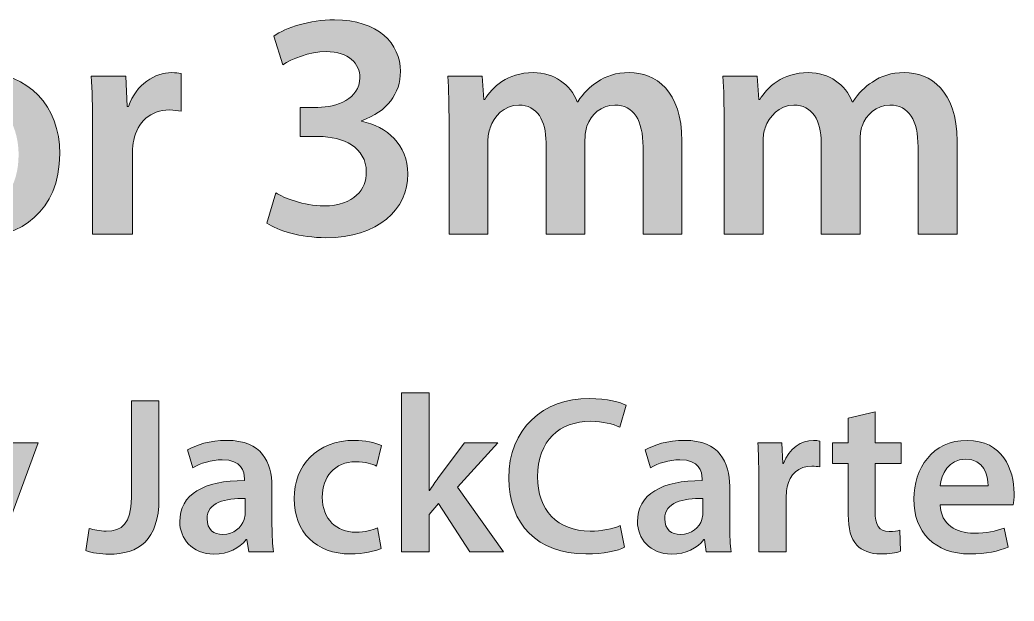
# Model space of a CAD drawing. Header units: inches. Extents: x 589 to 2016, y -1839 to -951.
# Drawn here: x 846.46 to 873.16, y -1597.12 to -1581.5 of the extents above; entities that cross this region are included whole.
import ezdxf

# ---------------------------------------------------------------- set-up
doc = ezdxf.new("R2010")
doc.units = ezdxf.units.IN
doc.header["$MEASUREMENT"] = 0
doc.layers.add('Layer 1', color=7, linetype='Continuous')

# ---------------------------------------------------------------- blocks, each defined once
blk = doc.blocks.new('block 276')
at = {"layer": 'Layer 1', "true_color": 0x010101}
h = blk.add_hatch(color=18, dxfattribs=at)
h.dxf.hatch_style = 2
edge = h.paths.add_edge_path()
edge.add_spline(control_points=[(853.333, -1586.15), (853.551, -1586.28), (854.082, -1586.498), (854.622, -1586.498), (855.441, -1586.498), (855.772, -1586.036), (855.763, -1585.592), (855.763, -1584.922), (855.136, -1584.634), (854.482, -1584.634), (854.482, -1584.634), (853.986, -1584.634), (853.986, -1584.634), (853.986, -1584.634), (853.986, -1583.85), (853.986, -1583.85), (853.986, -1583.85), (854.464, -1583.85), (854.464, -1583.85), (854.961, -1583.85), (855.589, -1583.622), (855.589, -1583.057), (855.589, -1582.674), (855.301, -1582.352), (854.683, -1582.352), (854.221, -1582.352), (853.76, -1582.55), (853.525, -1582.709), (853.525, -1582.709), (853.282, -1581.933), (853.282, -1581.933), (853.604, -1581.707), (854.23, -1581.499), (854.91, -1581.499), (856.078, -1581.499), (856.679, -1582.144), (856.679, -1582.884), (856.679, -1583.476), (856.331, -1583.965), (855.633, -1584.208), (855.633, -1584.208), (855.633, -1584.225), (855.633, -1584.225), (856.321, -1584.349), (856.878, -1584.87), (856.878, -1585.637), (856.878, -1586.596), (856.077, -1587.353), (854.674, -1587.353), (853.986, -1587.353), (853.394, -1587.161), (853.09, -1586.961), (853.09, -1586.961), (853.333, -1586.15), (853.333, -1586.15)], knot_values=[0, 0, 0, 0, 1, 1, 1, 2, 2, 2, 3, 3, 3, 4, 4, 4, 5, 5, 5, 6, 6, 6, 7, 7, 7, 8, 8, 8, 9, 9, 9, 10, 10, 10, 11, 11, 11, 12, 12, 12, 13, 13, 13, 14, 14, 14, 15, 15, 15, 16, 16, 16, 17, 17, 17, 18, 18, 18, 18], degree=3, periodic=1)
h = blk.add_hatch(color=18, dxfattribs=at)
h.dxf.hatch_style = 2
edge = h.paths.add_edge_path()
edge.add_spline(control_points=[(847.532, -1585.097), (847.532, -1586.656), (846.435, -1587.353), (845.354, -1587.353), (844.152, -1587.353), (843.23, -1586.525), (843.23, -1585.166), (843.23, -1583.774), (844.144, -1582.92), (845.425, -1582.92), (846.687, -1582.918), (847.532, -1583.807), (847.532, -1585.097)], knot_values=[0, 0, 0, 0, 1, 1, 1, 2, 2, 2, 3, 3, 3, 4, 4, 4, 4], degree=3, periodic=1)
edge = h.paths.add_edge_path()
edge.add_spline(control_points=[(844.335, -1585.14), (844.335, -1585.958), (844.736, -1586.576), (845.389, -1586.576), (845.999, -1586.576), (846.426, -1585.975), (846.426, -1585.122), (846.426, -1584.46), (846.129, -1583.703), (845.397, -1583.703), (844.641, -1583.702), (844.335, -1584.435), (844.335, -1585.14)], knot_values=[0, 0, 0, 0, 1, 1, 1, 2, 2, 2, 3, 3, 3, 4, 4, 4, 4], degree=3, periodic=1)
h = blk.add_hatch(color=18, dxfattribs=at)
h.dxf.hatch_style = 2
edge = h.paths.add_edge_path()
edge.add_spline(control_points=[(848.411, -1584.381), (848.411, -1583.807), (848.404, -1583.397), (848.376, -1583.014), (848.376, -1583.014), (849.309, -1583.014), (849.309, -1583.014), (849.309, -1583.014), (849.345, -1583.824), (849.345, -1583.824), (849.345, -1583.824), (849.379, -1583.824), (849.379, -1583.824), (849.588, -1583.223), (850.085, -1582.918), (850.538, -1582.918), (850.642, -1582.918), (850.703, -1582.927), (850.79, -1582.944), (850.79, -1582.944), (850.79, -1583.955), (850.79, -1583.955), (850.703, -1583.937), (850.608, -1583.92), (850.477, -1583.92), (849.963, -1583.92), (849.615, -1584.25), (849.519, -1584.73), (849.502, -1584.825), (849.483, -1584.939), (849.483, -1585.061), (849.483, -1585.061), (849.483, -1587.257), (849.483, -1587.257), (849.483, -1587.257), (848.412, -1587.257), (848.412, -1587.257), (848.412, -1587.257), (848.411, -1584.381), (848.411, -1584.381), (848.411, -1584.381), (848.411, -1584.381), (848.411, -1584.381)], knot_values=[0, 0, 0, 0, 1, 1, 1, 2, 2, 2, 3, 3, 3, 4, 4, 4, 5, 5, 5, 6, 6, 6, 7, 7, 7, 8, 8, 8, 9, 9, 9, 10, 10, 10, 11, 11, 11, 12, 12, 12, 13, 13, 13, 14, 14, 14, 14], degree=3, periodic=1)
h = blk.add_hatch(color=18, dxfattribs=at)
h.dxf.hatch_style = 2
edge = h.paths.add_edge_path()
edge.add_spline(control_points=[(857.984, -1584.277), (857.984, -1583.789), (857.976, -1583.38), (857.949, -1583.014), (857.949, -1583.014), (858.872, -1583.014), (858.872, -1583.014), (858.872, -1583.014), (858.915, -1583.641), (858.915, -1583.641), (858.915, -1583.641), (858.942, -1583.641), (858.942, -1583.641), (859.151, -1583.31), (859.534, -1582.917), (860.248, -1582.917), (860.805, -1582.917), (861.241, -1583.232), (861.424, -1583.702), (861.424, -1583.702), (861.442, -1583.702), (861.442, -1583.702), (861.59, -1583.467), (861.764, -1583.293), (861.964, -1583.171), (862.2, -1583.004), (862.47, -1582.917), (862.818, -1582.917), (863.523, -1582.917), (864.237, -1583.396), (864.237, -1584.755), (864.237, -1584.755), (864.237, -1587.256), (864.237, -1587.256), (864.237, -1587.256), (863.192, -1587.256), (863.192, -1587.256), (863.192, -1587.256), (863.192, -1584.911), (863.192, -1584.911), (863.192, -1584.206), (862.948, -1583.788), (862.434, -1583.788), (862.069, -1583.788), (861.799, -1584.048), (861.685, -1584.353), (861.659, -1584.458), (861.634, -1584.589), (861.634, -1584.711), (861.634, -1584.711), (861.634, -1587.255), (861.634, -1587.255), (861.634, -1587.255), (860.588, -1587.255), (860.588, -1587.255), (860.588, -1587.255), (860.588, -1584.798), (860.588, -1584.798), (860.588, -1584.205), (860.353, -1583.789), (859.856, -1583.789), (859.456, -1583.789), (859.185, -1584.102), (859.09, -1584.398), (859.046, -1584.503), (859.029, -1584.626), (859.029, -1584.747), (859.029, -1584.747), (859.029, -1587.255), (859.029, -1587.255), (859.029, -1587.255), (857.983, -1587.255), (857.983, -1587.255), (857.983, -1587.255), (857.983, -1584.277), (857.983, -1584.277), (857.983, -1584.277), (857.984, -1584.277), (857.984, -1584.277), (857.984, -1584.277), (857.984, -1584.277), (857.984, -1584.277)], knot_values=[0, 0, 0, 0, 1, 1, 1, 2, 2, 2, 3, 3, 3, 4, 4, 4, 5, 5, 5, 6, 6, 6, 7, 7, 7, 8, 8, 8, 9, 9, 9, 10, 10, 10, 11, 11, 11, 12, 12, 12, 13, 13, 13, 14, 14, 14, 15, 15, 15, 16, 16, 16, 17, 17, 17, 18, 18, 18, 19, 19, 19, 20, 20, 20, 21, 21, 21, 22, 22, 22, 23, 23, 23, 24, 24, 24, 25, 25, 25, 26, 26, 26, 27, 27, 27, 27], degree=3, periodic=1)
h = blk.add_hatch(color=18, dxfattribs=at)
h.dxf.hatch_style = 2
edge = h.paths.add_edge_path()
edge.add_spline(control_points=[(865.37, -1584.277), (865.37, -1583.789), (865.361, -1583.38), (865.336, -1583.014), (865.336, -1583.014), (866.259, -1583.014), (866.259, -1583.014), (866.259, -1583.014), (866.303, -1583.641), (866.303, -1583.641), (866.303, -1583.641), (866.327, -1583.641), (866.327, -1583.641), (866.537, -1583.31), (866.921, -1582.917), (867.635, -1582.917), (868.192, -1582.917), (868.628, -1583.232), (868.81, -1583.702), (868.81, -1583.702), (868.828, -1583.702), (868.828, -1583.702), (868.976, -1583.467), (869.15, -1583.293), (869.351, -1583.171), (869.586, -1583.004), (869.855, -1582.917), (870.204, -1582.917), (870.909, -1582.917), (871.623, -1583.396), (871.623, -1584.755), (871.623, -1584.755), (871.623, -1587.256), (871.623, -1587.256), (871.623, -1587.256), (870.577, -1587.256), (870.577, -1587.256), (870.577, -1587.256), (870.577, -1584.911), (870.577, -1584.911), (870.577, -1584.206), (870.335, -1583.788), (869.82, -1583.788), (869.455, -1583.788), (869.185, -1584.048), (869.072, -1584.353), (869.045, -1584.458), (869.019, -1584.589), (869.019, -1584.711), (869.019, -1584.711), (869.019, -1587.255), (869.019, -1587.255), (869.019, -1587.255), (867.974, -1587.255), (867.974, -1587.255), (867.974, -1587.255), (867.974, -1584.798), (867.974, -1584.798), (867.974, -1584.205), (867.739, -1583.789), (867.244, -1583.789), (866.842, -1583.789), (866.573, -1584.102), (866.476, -1584.398), (866.433, -1584.503), (866.415, -1584.626), (866.415, -1584.747), (866.415, -1584.747), (866.415, -1587.255), (866.415, -1587.255), (866.415, -1587.255), (865.369, -1587.255), (865.369, -1587.255), (865.369, -1587.255), (865.37, -1584.277), (865.37, -1584.277), (865.37, -1584.277), (865.37, -1584.277), (865.37, -1584.277)], knot_values=[0, 0, 0, 0, 1, 1, 1, 2, 2, 2, 3, 3, 3, 4, 4, 4, 5, 5, 5, 6, 6, 6, 7, 7, 7, 8, 8, 8, 9, 9, 9, 10, 10, 10, 11, 11, 11, 12, 12, 12, 13, 13, 13, 14, 14, 14, 15, 15, 15, 16, 16, 16, 17, 17, 17, 18, 18, 18, 19, 19, 19, 20, 20, 20, 21, 21, 21, 22, 22, 22, 23, 23, 23, 24, 24, 24, 25, 25, 25, 26, 26, 26, 26], degree=3, periodic=1)
at = {"layer": 'Layer 1', "lineweight": 0}
for points, knots in [([(853.333, -1586.15), (853.551, -1586.28), (854.082, -1586.498), (854.622, -1586.498), (855.441, -1586.498), (855.772, -1586.036), (855.763, -1585.592), (855.763, -1584.922), (855.136, -1584.634), (854.482, -1584.634), (854.482, -1584.634), (853.986, -1584.634), (853.986, -1584.634), (853.986, -1584.634), (853.986, -1583.85), (853.986, -1583.85), (853.986, -1583.85), (854.464, -1583.85), (854.464, -1583.85), (854.961, -1583.85), (855.589, -1583.622), (855.589, -1583.057), (855.589, -1582.674), (855.301, -1582.352), (854.683, -1582.352), (854.221, -1582.352), (853.76, -1582.55), (853.525, -1582.709), (853.525, -1582.709), (853.282, -1581.933), (853.282, -1581.933), (853.604, -1581.707), (854.23, -1581.499), (854.91, -1581.499), (856.078, -1581.499), (856.679, -1582.144), (856.679, -1582.884), (856.679, -1583.476), (856.331, -1583.965), (855.633, -1584.208), (855.633, -1584.208), (855.633, -1584.225), (855.633, -1584.225), (856.321, -1584.349), (856.878, -1584.87), (856.878, -1585.637), (856.878, -1586.596), (856.077, -1587.353), (854.674, -1587.353), (853.986, -1587.353), (853.394, -1587.161), (853.09, -1586.961), (853.09, -1586.961), (853.333, -1586.15), (853.333, -1586.15)], [0, 0, 0, 0, 1, 1, 1, 2, 2, 2, 3, 3, 3, 4, 4, 4, 5, 5, 5, 6, 6, 6, 7, 7, 7, 8, 8, 8, 9, 9, 9, 10, 10, 10, 11, 11, 11, 12, 12, 12, 13, 13, 13, 14, 14, 14, 15, 15, 15, 16, 16, 16, 17, 17, 17, 18, 18, 18, 18]), ([(847.532, -1585.097), (847.532, -1586.656), (846.435, -1587.353), (845.354, -1587.353), (844.152, -1587.353), (843.23, -1586.525), (843.23, -1585.166), (843.23, -1583.774), (844.144, -1582.92), (845.425, -1582.92), (846.687, -1582.918), (847.532, -1583.807), (847.532, -1585.097)], [0, 0, 0, 0, 1, 1, 1, 2, 2, 2, 3, 3, 3, 4, 4, 4, 4]), ([(848.411, -1584.381), (848.411, -1583.807), (848.404, -1583.397), (848.376, -1583.014), (848.376, -1583.014), (849.309, -1583.014), (849.309, -1583.014), (849.309, -1583.014), (849.345, -1583.824), (849.345, -1583.824), (849.345, -1583.824), (849.379, -1583.824), (849.379, -1583.824), (849.588, -1583.223), (850.085, -1582.918), (850.538, -1582.918), (850.642, -1582.918), (850.703, -1582.927), (850.79, -1582.944), (850.79, -1582.944), (850.79, -1583.955), (850.79, -1583.955), (850.703, -1583.937), (850.608, -1583.92), (850.477, -1583.92), (849.963, -1583.92), (849.615, -1584.25), (849.519, -1584.73), (849.502, -1584.825), (849.483, -1584.939), (849.483, -1585.061), (849.483, -1585.061), (849.483, -1587.257), (849.483, -1587.257), (849.483, -1587.257), (848.412, -1587.257), (848.412, -1587.257), (848.412, -1587.257), (848.411, -1584.381), (848.411, -1584.381), (848.411, -1584.381), (848.411, -1584.381), (848.411, -1584.381)], [0, 0, 0, 0, 1, 1, 1, 2, 2, 2, 3, 3, 3, 4, 4, 4, 5, 5, 5, 6, 6, 6, 7, 7, 7, 8, 8, 8, 9, 9, 9, 10, 10, 10, 11, 11, 11, 12, 12, 12, 13, 13, 13, 14, 14, 14, 14]), ([(857.984, -1584.277), (857.984, -1583.789), (857.976, -1583.38), (857.949, -1583.014), (857.949, -1583.014), (858.872, -1583.014), (858.872, -1583.014), (858.872, -1583.014), (858.915, -1583.641), (858.915, -1583.641), (858.915, -1583.641), (858.942, -1583.641), (858.942, -1583.641), (859.151, -1583.31), (859.534, -1582.917), (860.248, -1582.917), (860.805, -1582.917), (861.241, -1583.232), (861.424, -1583.702), (861.424, -1583.702), (861.442, -1583.702), (861.442, -1583.702), (861.59, -1583.467), (861.764, -1583.293), (861.964, -1583.171), (862.2, -1583.004), (862.47, -1582.917), (862.818, -1582.917), (863.523, -1582.917), (864.237, -1583.396), (864.237, -1584.755), (864.237, -1584.755), (864.237, -1587.256), (864.237, -1587.256), (864.237, -1587.256), (863.192, -1587.256), (863.192, -1587.256), (863.192, -1587.256), (863.192, -1584.911), (863.192, -1584.911), (863.192, -1584.206), (862.948, -1583.788), (862.434, -1583.788), (862.069, -1583.788), (861.799, -1584.048), (861.685, -1584.353), (861.659, -1584.458), (861.634, -1584.589), (861.634, -1584.711), (861.634, -1584.711), (861.634, -1587.255), (861.634, -1587.255), (861.634, -1587.255), (860.588, -1587.255), (860.588, -1587.255), (860.588, -1587.255), (860.588, -1584.798), (860.588, -1584.798), (860.588, -1584.205), (860.353, -1583.789), (859.856, -1583.789), (859.456, -1583.789), (859.185, -1584.102), (859.09, -1584.398), (859.046, -1584.503), (859.029, -1584.626), (859.029, -1584.747), (859.029, -1584.747), (859.029, -1587.255), (859.029, -1587.255), (859.029, -1587.255), (857.983, -1587.255), (857.983, -1587.255), (857.983, -1587.255), (857.983, -1584.277), (857.983, -1584.277), (857.983, -1584.277), (857.984, -1584.277), (857.984, -1584.277), (857.984, -1584.277), (857.984, -1584.277), (857.984, -1584.277)], [0, 0, 0, 0, 1, 1, 1, 2, 2, 2, 3, 3, 3, 4, 4, 4, 5, 5, 5, 6, 6, 6, 7, 7, 7, 8, 8, 8, 9, 9, 9, 10, 10, 10, 11, 11, 11, 12, 12, 12, 13, 13, 13, 14, 14, 14, 15, 15, 15, 16, 16, 16, 17, 17, 17, 18, 18, 18, 19, 19, 19, 20, 20, 20, 21, 21, 21, 22, 22, 22, 23, 23, 23, 24, 24, 24, 25, 25, 25, 26, 26, 26, 27, 27, 27, 27]), ([(865.37, -1584.277), (865.37, -1583.789), (865.361, -1583.38), (865.336, -1583.014), (865.336, -1583.014), (866.259, -1583.014), (866.259, -1583.014), (866.259, -1583.014), (866.303, -1583.641), (866.303, -1583.641), (866.303, -1583.641), (866.327, -1583.641), (866.327, -1583.641), (866.537, -1583.31), (866.921, -1582.917), (867.635, -1582.917), (868.192, -1582.917), (868.628, -1583.232), (868.81, -1583.702), (868.81, -1583.702), (868.828, -1583.702), (868.828, -1583.702), (868.976, -1583.467), (869.15, -1583.293), (869.351, -1583.171), (869.586, -1583.004), (869.855, -1582.917), (870.204, -1582.917), (870.909, -1582.917), (871.623, -1583.396), (871.623, -1584.755), (871.623, -1584.755), (871.623, -1587.256), (871.623, -1587.256), (871.623, -1587.256), (870.577, -1587.256), (870.577, -1587.256), (870.577, -1587.256), (870.577, -1584.911), (870.577, -1584.911), (870.577, -1584.206), (870.335, -1583.788), (869.82, -1583.788), (869.455, -1583.788), (869.185, -1584.048), (869.072, -1584.353), (869.045, -1584.458), (869.019, -1584.589), (869.019, -1584.711), (869.019, -1584.711), (869.019, -1587.255), (869.019, -1587.255), (869.019, -1587.255), (867.974, -1587.255), (867.974, -1587.255), (867.974, -1587.255), (867.974, -1584.798), (867.974, -1584.798), (867.974, -1584.205), (867.739, -1583.789), (867.244, -1583.789), (866.842, -1583.789), (866.573, -1584.102), (866.476, -1584.398), (866.433, -1584.503), (866.415, -1584.626), (866.415, -1584.747), (866.415, -1584.747), (866.415, -1587.255), (866.415, -1587.255), (866.415, -1587.255), (865.369, -1587.255), (865.369, -1587.255), (865.369, -1587.255), (865.37, -1584.277), (865.37, -1584.277), (865.37, -1584.277), (865.37, -1584.277), (865.37, -1584.277)], [0, 0, 0, 0, 1, 1, 1, 2, 2, 2, 3, 3, 3, 4, 4, 4, 5, 5, 5, 6, 6, 6, 7, 7, 7, 8, 8, 8, 9, 9, 9, 10, 10, 10, 11, 11, 11, 12, 12, 12, 13, 13, 13, 14, 14, 14, 15, 15, 15, 16, 16, 16, 17, 17, 17, 18, 18, 18, 19, 19, 19, 20, 20, 20, 21, 21, 21, 22, 22, 22, 23, 23, 23, 24, 24, 24, 25, 25, 25, 26, 26, 26, 26])]:
    blk.add_open_spline(points, degree=3, knots=knots, dxfattribs=at)
blk = doc.blocks.new('block 277')
at = {"layer": 'Layer 1', "true_color": 0x010101}
h = blk.add_hatch(color=18, dxfattribs=at)
h.dxf.hatch_style = 2
edge = h.paths.add_edge_path()
edge.add_spline(control_points=[(857.447, -1594.15), (857.447, -1594.15), (857.459, -1594.15), (857.459, -1594.15), (857.531, -1594.036), (857.616, -1593.91), (857.694, -1593.808), (857.694, -1593.808), (858.402, -1592.864), (858.402, -1592.864), (858.402, -1592.864), (859.292, -1592.864), (859.292, -1592.864), (859.292, -1592.864), (858.21, -1594.06), (858.21, -1594.06), (858.21, -1594.06), (859.448, -1595.791), (859.448, -1595.791), (859.448, -1595.791), (858.541, -1595.791), (858.541, -1595.791), (858.541, -1595.791), (857.7, -1594.498), (857.7, -1594.498), (857.7, -1594.498), (857.447, -1594.792), (857.447, -1594.792), (857.447, -1594.792), (857.447, -1595.791), (857.447, -1595.791), (857.447, -1595.791), (856.708, -1595.791), (856.708, -1595.791), (856.708, -1595.791), (856.708, -1591.524), (856.708, -1591.524), (856.708, -1591.524), (857.447, -1591.524), (857.447, -1591.524), (857.447, -1591.524), (857.447, -1594.15), (857.447, -1594.15)], knot_values=[0, 0, 0, 0, 1, 1, 1, 2, 2, 2, 3, 3, 3, 4, 4, 4, 5, 5, 5, 6, 6, 6, 7, 7, 7, 8, 8, 8, 9, 9, 9, 10, 10, 10, 11, 11, 11, 12, 12, 12, 13, 13, 13, 14, 14, 14, 14], degree=3, periodic=1)
h = blk.add_hatch(color=18, dxfattribs=at)
h.dxf.hatch_style = 2
edge = h.paths.add_edge_path()
edge.add_spline(control_points=[(849.455, -1591.74), (849.455, -1591.74), (850.194, -1591.74), (850.194, -1591.74), (850.194, -1591.74), (850.194, -1594.366), (850.194, -1594.366), (850.194, -1595.484), (849.654, -1595.857), (848.848, -1595.857), (848.644, -1595.857), (848.385, -1595.821), (848.229, -1595.761), (848.229, -1595.761), (848.319, -1595.166), (848.319, -1595.166), (848.44, -1595.202), (848.602, -1595.238), (848.776, -1595.238), (849.197, -1595.238), (849.455, -1595.045), (849.455, -1594.342), (849.455, -1594.342), (849.455, -1591.74), (849.455, -1591.74), (849.455, -1591.74), (849.455, -1591.74), (849.455, -1591.74)], knot_values=[0, 0, 0, 0, 1, 1, 1, 2, 2, 2, 3, 3, 3, 4, 4, 4, 5, 5, 5, 6, 6, 6, 7, 7, 7, 8, 8, 8, 9, 9, 9, 9], degree=3, periodic=1)
h = blk.add_hatch(color=18, dxfattribs=at)
h.dxf.hatch_style = 2
edge = h.paths.add_edge_path()
edge.add_spline(control_points=[(862.699, -1595.67), (862.525, -1595.761), (862.141, -1595.851), (861.654, -1595.851), (860.367, -1595.851), (859.587, -1595.045), (859.587, -1593.814), (859.587, -1592.48), (860.512, -1591.674), (861.75, -1591.674), (862.237, -1591.674), (862.586, -1591.777), (862.737, -1591.855), (862.737, -1591.855), (862.574, -1592.444), (862.574, -1592.444), (862.382, -1592.359), (862.118, -1592.287), (861.78, -1592.287), (860.957, -1592.287), (860.362, -1592.804), (860.362, -1593.778), (860.362, -1594.667), (860.885, -1595.238), (861.775, -1595.238), (862.075, -1595.238), (862.388, -1595.178), (862.58, -1595.087), (862.58, -1595.087), (862.699, -1595.67), (862.699, -1595.67)], knot_values=[0, 0, 0, 0, 1, 1, 1, 2, 2, 2, 3, 3, 3, 4, 4, 4, 5, 5, 5, 6, 6, 6, 7, 7, 7, 8, 8, 8, 9, 9, 9, 10, 10, 10, 10], degree=3, periodic=1)
h = blk.add_hatch(color=18, dxfattribs=at)
h.dxf.hatch_style = 2
edge = h.paths.add_edge_path()
edge.add_spline(control_points=[(869.424, -1592.029), (869.424, -1592.029), (869.424, -1592.864), (869.424, -1592.864), (869.424, -1592.864), (870.127, -1592.864), (870.127, -1592.864), (870.127, -1592.864), (870.127, -1593.417), (870.127, -1593.417), (870.127, -1593.417), (869.424, -1593.417), (869.424, -1593.417), (869.424, -1593.417), (869.424, -1594.709), (869.424, -1594.709), (869.424, -1595.064), (869.52, -1595.25), (869.802, -1595.25), (869.929, -1595.25), (870.025, -1595.233), (870.091, -1595.215), (870.091, -1595.215), (870.103, -1595.779), (870.103, -1595.779), (869.995, -1595.822), (869.804, -1595.852), (869.569, -1595.852), (869.298, -1595.852), (869.07, -1595.761), (868.931, -1595.611), (868.775, -1595.443), (868.703, -1595.178), (868.703, -1594.794), (868.703, -1594.794), (868.703, -1593.419), (868.703, -1593.419), (868.703, -1593.419), (868.283, -1593.419), (868.283, -1593.419), (868.283, -1593.419), (868.283, -1592.866), (868.283, -1592.866), (868.283, -1592.866), (868.703, -1592.866), (868.703, -1592.866), (868.703, -1592.866), (868.703, -1592.205), (868.703, -1592.205), (868.703, -1592.205), (869.424, -1592.029), (869.424, -1592.029)], knot_values=[0, 0, 0, 0, 1, 1, 1, 2, 2, 2, 3, 3, 3, 4, 4, 4, 5, 5, 5, 6, 6, 6, 7, 7, 7, 8, 8, 8, 9, 9, 9, 10, 10, 10, 11, 11, 11, 12, 12, 12, 13, 13, 13, 14, 14, 14, 15, 15, 15, 16, 16, 16, 17, 17, 17, 17], degree=3, periodic=1)
h = blk.add_hatch(color=18, dxfattribs=at)
h.dxf.hatch_style = 2
edge = h.paths.add_edge_path()
edge.add_spline(control_points=[(844.833, -1592.864), (844.833, -1592.864), (845.362, -1594.433), (845.362, -1594.433), (845.422, -1594.612), (845.482, -1594.834), (845.525, -1595.003), (845.525, -1595.003), (845.542, -1595.003), (845.542, -1595.003), (845.591, -1594.835), (845.645, -1594.619), (845.699, -1594.426), (845.699, -1594.426), (846.156, -1592.863), (846.156, -1592.863), (846.156, -1592.863), (846.949, -1592.863), (846.949, -1592.863), (846.949, -1592.863), (846.216, -1594.859), (846.216, -1594.859), (845.813, -1595.952), (845.542, -1596.439), (845.194, -1596.74), (844.905, -1596.998), (844.605, -1597.094), (844.419, -1597.119), (844.419, -1597.119), (844.25, -1596.494), (844.25, -1596.494), (844.377, -1596.464), (844.533, -1596.398), (844.683, -1596.289), (844.821, -1596.2), (844.983, -1596.025), (845.085, -1595.827), (845.115, -1595.773), (845.133, -1595.731), (845.133, -1595.695), (845.133, -1595.665), (845.127, -1595.623), (845.092, -1595.55), (845.092, -1595.55), (844.022, -1592.864), (844.022, -1592.864), (844.022, -1592.864), (844.833, -1592.864), (844.833, -1592.864), (844.833, -1592.864), (844.833, -1592.864), (844.833, -1592.864)], knot_values=[0, 0, 0, 0, 1, 1, 1, 2, 2, 2, 3, 3, 3, 4, 4, 4, 5, 5, 5, 6, 6, 6, 7, 7, 7, 8, 8, 8, 9, 9, 9, 10, 10, 10, 11, 11, 11, 12, 12, 12, 13, 13, 13, 14, 14, 14, 15, 15, 15, 16, 16, 16, 17, 17, 17, 17], degree=3, periodic=1)
h = blk.add_hatch(color=18, dxfattribs=at)
h.dxf.hatch_style = 2
edge = h.paths.add_edge_path()
edge.add_spline(control_points=[(852.604, -1595.791), (852.604, -1595.791), (852.555, -1595.466), (852.555, -1595.466), (852.555, -1595.466), (852.538, -1595.466), (852.538, -1595.466), (852.357, -1595.695), (852.051, -1595.857), (851.672, -1595.857), (851.084, -1595.857), (850.753, -1595.43), (850.753, -1594.985), (850.753, -1594.246), (851.408, -1593.874), (852.49, -1593.879), (852.49, -1593.879), (852.49, -1593.831), (852.49, -1593.831), (852.49, -1593.639), (852.412, -1593.32), (851.895, -1593.32), (851.606, -1593.32), (851.306, -1593.411), (851.108, -1593.537), (851.108, -1593.537), (850.964, -1593.056), (850.964, -1593.056), (851.18, -1592.924), (851.558, -1592.798), (852.021, -1592.798), (852.959, -1592.798), (853.23, -1593.392), (853.23, -1594.03), (853.23, -1594.03), (853.23, -1595.087), (853.23, -1595.087), (853.23, -1595.352), (853.241, -1595.61), (853.271, -1595.791), (853.271, -1595.791), (852.604, -1595.791), (852.604, -1595.791), (852.604, -1595.791), (852.604, -1595.791), (852.604, -1595.791)], knot_values=[0, 0, 0, 0, 1, 1, 1, 2, 2, 2, 3, 3, 3, 4, 4, 4, 5, 5, 5, 6, 6, 6, 7, 7, 7, 8, 8, 8, 9, 9, 9, 10, 10, 10, 11, 11, 11, 12, 12, 12, 13, 13, 13, 14, 14, 14, 15, 15, 15, 15], degree=3, periodic=1)
edge = h.paths.add_edge_path()
edge.add_spline(control_points=[(852.507, -1594.361), (851.985, -1594.348), (851.486, -1594.463), (851.486, -1594.907), (851.486, -1595.196), (851.673, -1595.328), (851.907, -1595.328), (852.201, -1595.328), (852.417, -1595.136), (852.483, -1594.925), (852.502, -1594.871), (852.507, -1594.811), (852.507, -1594.763), (852.507, -1594.763), (852.507, -1594.361), (852.507, -1594.361), (852.507, -1594.361), (852.507, -1594.361), (852.507, -1594.361)], knot_values=[0, 0, 0, 0, 1, 1, 1, 2, 2, 2, 3, 3, 3, 4, 4, 4, 5, 5, 5, 6, 6, 6, 6], degree=3, periodic=1)
h = blk.add_hatch(color=18, dxfattribs=at)
h.dxf.hatch_style = 2
edge = h.paths.add_edge_path()
edge.add_spline(control_points=[(856.161, -1595.701), (856.005, -1595.773), (855.699, -1595.851), (855.332, -1595.851), (854.418, -1595.851), (853.824, -1595.268), (853.824, -1594.361), (853.824, -1593.483), (854.424, -1592.798), (855.452, -1592.798), (855.722, -1592.798), (855.999, -1592.857), (856.167, -1592.935), (856.167, -1592.935), (856.035, -1593.488), (856.035, -1593.488), (855.915, -1593.433), (855.741, -1593.373), (855.476, -1593.373), (854.911, -1593.373), (854.575, -1593.788), (854.581, -1594.323), (854.581, -1594.923), (854.971, -1595.267), (855.476, -1595.267), (855.735, -1595.267), (855.915, -1595.212), (856.059, -1595.152), (856.059, -1595.152), (856.161, -1595.701), (856.161, -1595.701)], knot_values=[0, 0, 0, 0, 1, 1, 1, 2, 2, 2, 3, 3, 3, 4, 4, 4, 5, 5, 5, 6, 6, 6, 7, 7, 7, 8, 8, 8, 9, 9, 9, 10, 10, 10, 10], degree=3, periodic=1)
h = blk.add_hatch(color=18, dxfattribs=at)
h.dxf.hatch_style = 2
edge = h.paths.add_edge_path()
edge.add_spline(control_points=[(864.892, -1595.791), (864.892, -1595.791), (864.845, -1595.466), (864.845, -1595.466), (864.845, -1595.466), (864.827, -1595.466), (864.827, -1595.466), (864.647, -1595.695), (864.34, -1595.857), (863.961, -1595.857), (863.373, -1595.857), (863.043, -1595.43), (863.043, -1594.985), (863.043, -1594.246), (863.697, -1593.874), (864.779, -1593.879), (864.779, -1593.879), (864.779, -1593.831), (864.779, -1593.831), (864.779, -1593.639), (864.701, -1593.32), (864.184, -1593.32), (863.896, -1593.32), (863.595, -1593.411), (863.397, -1593.537), (863.397, -1593.537), (863.253, -1593.056), (863.253, -1593.056), (863.47, -1592.924), (863.848, -1592.798), (864.311, -1592.798), (865.249, -1592.798), (865.519, -1593.392), (865.519, -1594.03), (865.519, -1594.03), (865.519, -1595.087), (865.519, -1595.087), (865.519, -1595.352), (865.531, -1595.61), (865.561, -1595.791), (865.561, -1595.791), (864.892, -1595.791), (864.892, -1595.791), (864.892, -1595.791), (864.892, -1595.791), (864.892, -1595.791)], knot_values=[0, 0, 0, 0, 1, 1, 1, 2, 2, 2, 3, 3, 3, 4, 4, 4, 5, 5, 5, 6, 6, 6, 7, 7, 7, 8, 8, 8, 9, 9, 9, 10, 10, 10, 11, 11, 11, 12, 12, 12, 13, 13, 13, 14, 14, 14, 15, 15, 15, 15], degree=3, periodic=1)
edge = h.paths.add_edge_path()
edge.add_spline(control_points=[(864.797, -1594.361), (864.274, -1594.348), (863.775, -1594.463), (863.775, -1594.907), (863.775, -1595.196), (863.961, -1595.328), (864.196, -1595.328), (864.491, -1595.328), (864.707, -1595.136), (864.773, -1594.925), (864.791, -1594.871), (864.797, -1594.811), (864.797, -1594.763), (864.797, -1594.763), (864.797, -1594.361), (864.797, -1594.361), (864.797, -1594.361), (864.797, -1594.361), (864.797, -1594.361)], knot_values=[0, 0, 0, 0, 1, 1, 1, 2, 2, 2, 3, 3, 3, 4, 4, 4, 5, 5, 5, 6, 6, 6, 6], degree=3, periodic=1)
h = blk.add_hatch(color=18, dxfattribs=at)
h.dxf.hatch_style = 2
edge = h.paths.add_edge_path()
edge.add_spline(control_points=[(866.299, -1593.807), (866.299, -1593.411), (866.293, -1593.128), (866.275, -1592.864), (866.275, -1592.864), (866.918, -1592.864), (866.918, -1592.864), (866.918, -1592.864), (866.942, -1593.423), (866.942, -1593.423), (866.942, -1593.423), (866.967, -1593.423), (866.967, -1593.423), (867.111, -1593.008), (867.454, -1592.798), (867.766, -1592.798), (867.838, -1592.798), (867.88, -1592.804), (867.94, -1592.816), (867.94, -1592.816), (867.94, -1593.513), (867.94, -1593.513), (867.88, -1593.501), (867.813, -1593.49), (867.723, -1593.49), (867.369, -1593.49), (867.129, -1593.717), (867.062, -1594.048), (867.05, -1594.114), (867.039, -1594.192), (867.039, -1594.277), (867.039, -1594.277), (867.039, -1595.792), (867.039, -1595.792), (867.039, -1595.792), (866.299, -1595.792), (866.299, -1595.792), (866.299, -1595.792), (866.299, -1593.807), (866.299, -1593.807)], knot_values=[0, 0, 0, 0, 1, 1, 1, 2, 2, 2, 3, 3, 3, 4, 4, 4, 5, 5, 5, 6, 6, 6, 7, 7, 7, 8, 8, 8, 9, 9, 9, 10, 10, 10, 11, 11, 11, 12, 12, 12, 13, 13, 13, 13], degree=3, periodic=1)
h = blk.add_hatch(color=18, dxfattribs=at)
h.dxf.hatch_style = 2
edge = h.paths.add_edge_path()
edge.add_spline(control_points=[(871.173, -1594.535), (871.19, -1595.064), (871.605, -1595.291), (872.074, -1595.291), (872.416, -1595.291), (872.663, -1595.244), (872.886, -1595.159), (872.886, -1595.159), (872.993, -1595.671), (872.993, -1595.671), (872.741, -1595.773), (872.392, -1595.851), (871.972, -1595.851), (871.022, -1595.851), (870.464, -1595.268), (870.464, -1594.373), (870.464, -1593.562), (870.956, -1592.799), (871.894, -1592.799), (872.843, -1592.799), (873.156, -1593.58), (873.156, -1594.222), (873.156, -1594.361), (873.144, -1594.469), (873.133, -1594.535), (873.133, -1594.535), (871.173, -1594.535), (871.173, -1594.535), (871.173, -1594.535), (871.173, -1594.535), (871.173, -1594.535)], knot_values=[0, 0, 0, 0, 1, 1, 1, 2, 2, 2, 3, 3, 3, 4, 4, 4, 5, 5, 5, 6, 6, 6, 7, 7, 7, 8, 8, 8, 9, 9, 9, 10, 10, 10, 10], degree=3, periodic=1)
edge = h.paths.add_edge_path()
edge.add_spline(control_points=[(872.458, -1594.018), (872.465, -1593.747), (872.345, -1593.303), (871.852, -1593.303), (871.395, -1593.303), (871.203, -1593.718), (871.173, -1594.018), (871.173, -1594.018), (872.458, -1594.018), (872.458, -1594.018)], knot_values=[0, 0, 0, 0, 1, 1, 1, 2, 2, 2, 3, 3, 3, 3], degree=3, periodic=1)
at = {"layer": 'Layer 1', "lineweight": 0}
for points, knots in [([(857.447, -1594.15), (857.447, -1594.15), (857.459, -1594.15), (857.459, -1594.15), (857.531, -1594.036), (857.616, -1593.91), (857.694, -1593.808), (857.694, -1593.808), (858.402, -1592.864), (858.402, -1592.864), (858.402, -1592.864), (859.292, -1592.864), (859.292, -1592.864), (859.292, -1592.864), (858.21, -1594.06), (858.21, -1594.06), (858.21, -1594.06), (859.448, -1595.791), (859.448, -1595.791), (859.448, -1595.791), (858.541, -1595.791), (858.541, -1595.791), (858.541, -1595.791), (857.7, -1594.498), (857.7, -1594.498), (857.7, -1594.498), (857.447, -1594.792), (857.447, -1594.792), (857.447, -1594.792), (857.447, -1595.791), (857.447, -1595.791), (857.447, -1595.791), (856.708, -1595.791), (856.708, -1595.791), (856.708, -1595.791), (856.708, -1591.524), (856.708, -1591.524), (856.708, -1591.524), (857.447, -1591.524), (857.447, -1591.524), (857.447, -1591.524), (857.447, -1594.15), (857.447, -1594.15)], [0, 0, 0, 0, 1, 1, 1, 2, 2, 2, 3, 3, 3, 4, 4, 4, 5, 5, 5, 6, 6, 6, 7, 7, 7, 8, 8, 8, 9, 9, 9, 10, 10, 10, 11, 11, 11, 12, 12, 12, 13, 13, 13, 14, 14, 14, 14]), ([(849.455, -1591.74), (849.455, -1591.74), (850.194, -1591.74), (850.194, -1591.74), (850.194, -1591.74), (850.194, -1594.366), (850.194, -1594.366), (850.194, -1595.484), (849.654, -1595.857), (848.848, -1595.857), (848.644, -1595.857), (848.385, -1595.821), (848.229, -1595.761), (848.229, -1595.761), (848.319, -1595.166), (848.319, -1595.166), (848.44, -1595.202), (848.602, -1595.238), (848.776, -1595.238), (849.197, -1595.238), (849.455, -1595.045), (849.455, -1594.342), (849.455, -1594.342), (849.455, -1591.74), (849.455, -1591.74), (849.455, -1591.74), (849.455, -1591.74), (849.455, -1591.74)], [0, 0, 0, 0, 1, 1, 1, 2, 2, 2, 3, 3, 3, 4, 4, 4, 5, 5, 5, 6, 6, 6, 7, 7, 7, 8, 8, 8, 9, 9, 9, 9]), ([(862.699, -1595.67), (862.525, -1595.761), (862.141, -1595.851), (861.654, -1595.851), (860.367, -1595.851), (859.587, -1595.045), (859.587, -1593.814), (859.587, -1592.48), (860.512, -1591.674), (861.75, -1591.674), (862.237, -1591.674), (862.586, -1591.777), (862.737, -1591.855), (862.737, -1591.855), (862.574, -1592.444), (862.574, -1592.444), (862.382, -1592.359), (862.118, -1592.287), (861.78, -1592.287), (860.957, -1592.287), (860.362, -1592.804), (860.362, -1593.778), (860.362, -1594.667), (860.885, -1595.238), (861.775, -1595.238), (862.075, -1595.238), (862.388, -1595.178), (862.58, -1595.087), (862.58, -1595.087), (862.699, -1595.67), (862.699, -1595.67)], [0, 0, 0, 0, 1, 1, 1, 2, 2, 2, 3, 3, 3, 4, 4, 4, 5, 5, 5, 6, 6, 6, 7, 7, 7, 8, 8, 8, 9, 9, 9, 10, 10, 10, 10]), ([(869.424, -1592.029), (869.424, -1592.029), (869.424, -1592.864), (869.424, -1592.864), (869.424, -1592.864), (870.127, -1592.864), (870.127, -1592.864), (870.127, -1592.864), (870.127, -1593.417), (870.127, -1593.417), (870.127, -1593.417), (869.424, -1593.417), (869.424, -1593.417), (869.424, -1593.417), (869.424, -1594.709), (869.424, -1594.709), (869.424, -1595.064), (869.52, -1595.25), (869.802, -1595.25), (869.929, -1595.25), (870.025, -1595.233), (870.091, -1595.215), (870.091, -1595.215), (870.103, -1595.779), (870.103, -1595.779), (869.995, -1595.822), (869.804, -1595.852), (869.569, -1595.852), (869.298, -1595.852), (869.07, -1595.761), (868.931, -1595.611), (868.775, -1595.443), (868.703, -1595.178), (868.703, -1594.794), (868.703, -1594.794), (868.703, -1593.419), (868.703, -1593.419), (868.703, -1593.419), (868.283, -1593.419), (868.283, -1593.419), (868.283, -1593.419), (868.283, -1592.866), (868.283, -1592.866), (868.283, -1592.866), (868.703, -1592.866), (868.703, -1592.866), (868.703, -1592.866), (868.703, -1592.205), (868.703, -1592.205), (868.703, -1592.205), (869.424, -1592.029), (869.424, -1592.029)], [0, 0, 0, 0, 1, 1, 1, 2, 2, 2, 3, 3, 3, 4, 4, 4, 5, 5, 5, 6, 6, 6, 7, 7, 7, 8, 8, 8, 9, 9, 9, 10, 10, 10, 11, 11, 11, 12, 12, 12, 13, 13, 13, 14, 14, 14, 15, 15, 15, 16, 16, 16, 17, 17, 17, 17]), ([(844.833, -1592.864), (844.833, -1592.864), (845.362, -1594.433), (845.362, -1594.433), (845.422, -1594.612), (845.482, -1594.834), (845.525, -1595.003), (845.525, -1595.003), (845.542, -1595.003), (845.542, -1595.003), (845.591, -1594.835), (845.645, -1594.619), (845.699, -1594.426), (845.699, -1594.426), (846.156, -1592.863), (846.156, -1592.863), (846.156, -1592.863), (846.949, -1592.863), (846.949, -1592.863), (846.949, -1592.863), (846.216, -1594.859), (846.216, -1594.859), (845.813, -1595.952), (845.542, -1596.439), (845.194, -1596.74), (844.905, -1596.998), (844.605, -1597.094), (844.419, -1597.119), (844.419, -1597.119), (844.25, -1596.494), (844.25, -1596.494), (844.377, -1596.464), (844.533, -1596.398), (844.683, -1596.289), (844.821, -1596.2), (844.983, -1596.025), (845.085, -1595.827), (845.115, -1595.773), (845.133, -1595.731), (845.133, -1595.695), (845.133, -1595.665), (845.127, -1595.623), (845.092, -1595.55), (845.092, -1595.55), (844.022, -1592.864), (844.022, -1592.864), (844.022, -1592.864), (844.833, -1592.864), (844.833, -1592.864), (844.833, -1592.864), (844.833, -1592.864), (844.833, -1592.864)], [0, 0, 0, 0, 1, 1, 1, 2, 2, 2, 3, 3, 3, 4, 4, 4, 5, 5, 5, 6, 6, 6, 7, 7, 7, 8, 8, 8, 9, 9, 9, 10, 10, 10, 11, 11, 11, 12, 12, 12, 13, 13, 13, 14, 14, 14, 15, 15, 15, 16, 16, 16, 17, 17, 17, 17]), ([(852.604, -1595.791), (852.604, -1595.791), (852.555, -1595.466), (852.555, -1595.466), (852.555, -1595.466), (852.538, -1595.466), (852.538, -1595.466), (852.357, -1595.695), (852.051, -1595.857), (851.672, -1595.857), (851.084, -1595.857), (850.753, -1595.43), (850.753, -1594.985), (850.753, -1594.246), (851.408, -1593.874), (852.49, -1593.879), (852.49, -1593.879), (852.49, -1593.831), (852.49, -1593.831), (852.49, -1593.639), (852.412, -1593.32), (851.895, -1593.32), (851.606, -1593.32), (851.306, -1593.411), (851.108, -1593.537), (851.108, -1593.537), (850.964, -1593.056), (850.964, -1593.056), (851.18, -1592.924), (851.558, -1592.798), (852.021, -1592.798), (852.959, -1592.798), (853.23, -1593.392), (853.23, -1594.03), (853.23, -1594.03), (853.23, -1595.087), (853.23, -1595.087), (853.23, -1595.352), (853.241, -1595.61), (853.271, -1595.791), (853.271, -1595.791), (852.604, -1595.791), (852.604, -1595.791), (852.604, -1595.791), (852.604, -1595.791), (852.604, -1595.791)], [0, 0, 0, 0, 1, 1, 1, 2, 2, 2, 3, 3, 3, 4, 4, 4, 5, 5, 5, 6, 6, 6, 7, 7, 7, 8, 8, 8, 9, 9, 9, 10, 10, 10, 11, 11, 11, 12, 12, 12, 13, 13, 13, 14, 14, 14, 15, 15, 15, 15]), ([(856.161, -1595.701), (856.005, -1595.773), (855.699, -1595.851), (855.332, -1595.851), (854.418, -1595.851), (853.824, -1595.268), (853.824, -1594.361), (853.824, -1593.483), (854.424, -1592.798), (855.452, -1592.798), (855.722, -1592.798), (855.999, -1592.857), (856.167, -1592.935), (856.167, -1592.935), (856.035, -1593.488), (856.035, -1593.488), (855.915, -1593.433), (855.741, -1593.373), (855.476, -1593.373), (854.911, -1593.373), (854.575, -1593.788), (854.581, -1594.323), (854.581, -1594.923), (854.971, -1595.267), (855.476, -1595.267), (855.735, -1595.267), (855.915, -1595.212), (856.059, -1595.152), (856.059, -1595.152), (856.161, -1595.701), (856.161, -1595.701)], [0, 0, 0, 0, 1, 1, 1, 2, 2, 2, 3, 3, 3, 4, 4, 4, 5, 5, 5, 6, 6, 6, 7, 7, 7, 8, 8, 8, 9, 9, 9, 10, 10, 10, 10]), ([(864.892, -1595.791), (864.892, -1595.791), (864.845, -1595.466), (864.845, -1595.466), (864.845, -1595.466), (864.827, -1595.466), (864.827, -1595.466), (864.647, -1595.695), (864.34, -1595.857), (863.961, -1595.857), (863.373, -1595.857), (863.043, -1595.43), (863.043, -1594.985), (863.043, -1594.246), (863.697, -1593.874), (864.779, -1593.879), (864.779, -1593.879), (864.779, -1593.831), (864.779, -1593.831), (864.779, -1593.639), (864.701, -1593.32), (864.184, -1593.32), (863.896, -1593.32), (863.595, -1593.411), (863.397, -1593.537), (863.397, -1593.537), (863.253, -1593.056), (863.253, -1593.056), (863.47, -1592.924), (863.848, -1592.798), (864.311, -1592.798), (865.249, -1592.798), (865.519, -1593.392), (865.519, -1594.03), (865.519, -1594.03), (865.519, -1595.087), (865.519, -1595.087), (865.519, -1595.352), (865.531, -1595.61), (865.561, -1595.791), (865.561, -1595.791), (864.892, -1595.791), (864.892, -1595.791), (864.892, -1595.791), (864.892, -1595.791), (864.892, -1595.791)], [0, 0, 0, 0, 1, 1, 1, 2, 2, 2, 3, 3, 3, 4, 4, 4, 5, 5, 5, 6, 6, 6, 7, 7, 7, 8, 8, 8, 9, 9, 9, 10, 10, 10, 11, 11, 11, 12, 12, 12, 13, 13, 13, 14, 14, 14, 15, 15, 15, 15]), ([(866.299, -1593.807), (866.299, -1593.411), (866.293, -1593.128), (866.275, -1592.864), (866.275, -1592.864), (866.918, -1592.864), (866.918, -1592.864), (866.918, -1592.864), (866.942, -1593.423), (866.942, -1593.423), (866.942, -1593.423), (866.967, -1593.423), (866.967, -1593.423), (867.111, -1593.008), (867.454, -1592.798), (867.766, -1592.798), (867.838, -1592.798), (867.88, -1592.804), (867.94, -1592.816), (867.94, -1592.816), (867.94, -1593.513), (867.94, -1593.513), (867.88, -1593.501), (867.813, -1593.49), (867.723, -1593.49), (867.369, -1593.49), (867.129, -1593.717), (867.062, -1594.048), (867.05, -1594.114), (867.039, -1594.192), (867.039, -1594.277), (867.039, -1594.277), (867.039, -1595.792), (867.039, -1595.792), (867.039, -1595.792), (866.299, -1595.792), (866.299, -1595.792), (866.299, -1595.792), (866.299, -1593.807), (866.299, -1593.807)], [0, 0, 0, 0, 1, 1, 1, 2, 2, 2, 3, 3, 3, 4, 4, 4, 5, 5, 5, 6, 6, 6, 7, 7, 7, 8, 8, 8, 9, 9, 9, 10, 10, 10, 11, 11, 11, 12, 12, 12, 13, 13, 13, 13]), ([(871.173, -1594.535), (871.19, -1595.064), (871.605, -1595.291), (872.074, -1595.291), (872.416, -1595.291), (872.663, -1595.244), (872.886, -1595.159), (872.886, -1595.159), (872.993, -1595.671), (872.993, -1595.671), (872.741, -1595.773), (872.392, -1595.851), (871.972, -1595.851), (871.022, -1595.851), (870.464, -1595.268), (870.464, -1594.373), (870.464, -1593.562), (870.956, -1592.799), (871.894, -1592.799), (872.843, -1592.799), (873.156, -1593.58), (873.156, -1594.222), (873.156, -1594.361), (873.144, -1594.469), (873.133, -1594.535), (873.133, -1594.535), (871.173, -1594.535), (871.173, -1594.535), (871.173, -1594.535), (871.173, -1594.535), (871.173, -1594.535)], [0, 0, 0, 0, 1, 1, 1, 2, 2, 2, 3, 3, 3, 4, 4, 4, 5, 5, 5, 6, 6, 6, 7, 7, 7, 8, 8, 8, 9, 9, 9, 10, 10, 10, 10]), ([(872.458, -1594.018), (872.465, -1593.747), (872.345, -1593.303), (871.852, -1593.303), (871.395, -1593.303), (871.203, -1593.718), (871.173, -1594.018), (871.173, -1594.018), (872.458, -1594.018), (872.458, -1594.018)], [0, 0, 0, 0, 1, 1, 1, 2, 2, 2, 3, 3, 3, 3]), ([(852.507, -1594.361), (851.985, -1594.348), (851.486, -1594.463), (851.486, -1594.907), (851.486, -1595.196), (851.673, -1595.328), (851.907, -1595.328), (852.201, -1595.328), (852.417, -1595.136), (852.483, -1594.925), (852.502, -1594.871), (852.507, -1594.811), (852.507, -1594.763), (852.507, -1594.763), (852.507, -1594.361), (852.507, -1594.361), (852.507, -1594.361), (852.507, -1594.361), (852.507, -1594.361)], [0, 0, 0, 0, 1, 1, 1, 2, 2, 2, 3, 3, 3, 4, 4, 4, 5, 5, 5, 6, 6, 6, 6]), ([(864.797, -1594.361), (864.274, -1594.348), (863.775, -1594.463), (863.775, -1594.907), (863.775, -1595.196), (863.961, -1595.328), (864.196, -1595.328), (864.491, -1595.328), (864.707, -1595.136), (864.773, -1594.925), (864.791, -1594.871), (864.797, -1594.811), (864.797, -1594.763), (864.797, -1594.763), (864.797, -1594.361), (864.797, -1594.361), (864.797, -1594.361), (864.797, -1594.361), (864.797, -1594.361)], [0, 0, 0, 0, 1, 1, 1, 2, 2, 2, 3, 3, 3, 4, 4, 4, 5, 5, 5, 6, 6, 6, 6])]:
    blk.add_open_spline(points, degree=3, knots=knots, dxfattribs=at)
blk = doc.blocks.new('block 271')
at = {"layer": 'Layer 1'}
for name in ['block 276', 'block 277']:
    blk.add_blockref(name, (0, 0), dxfattribs=at)

msp = doc.modelspace()

# ---------------------------------------------------------------- block references
at = {"layer": 'Layer 1'}
msp.add_blockref('block 271', (0, 0), dxfattribs=at)

doc.saveas('drawing.dxf')
